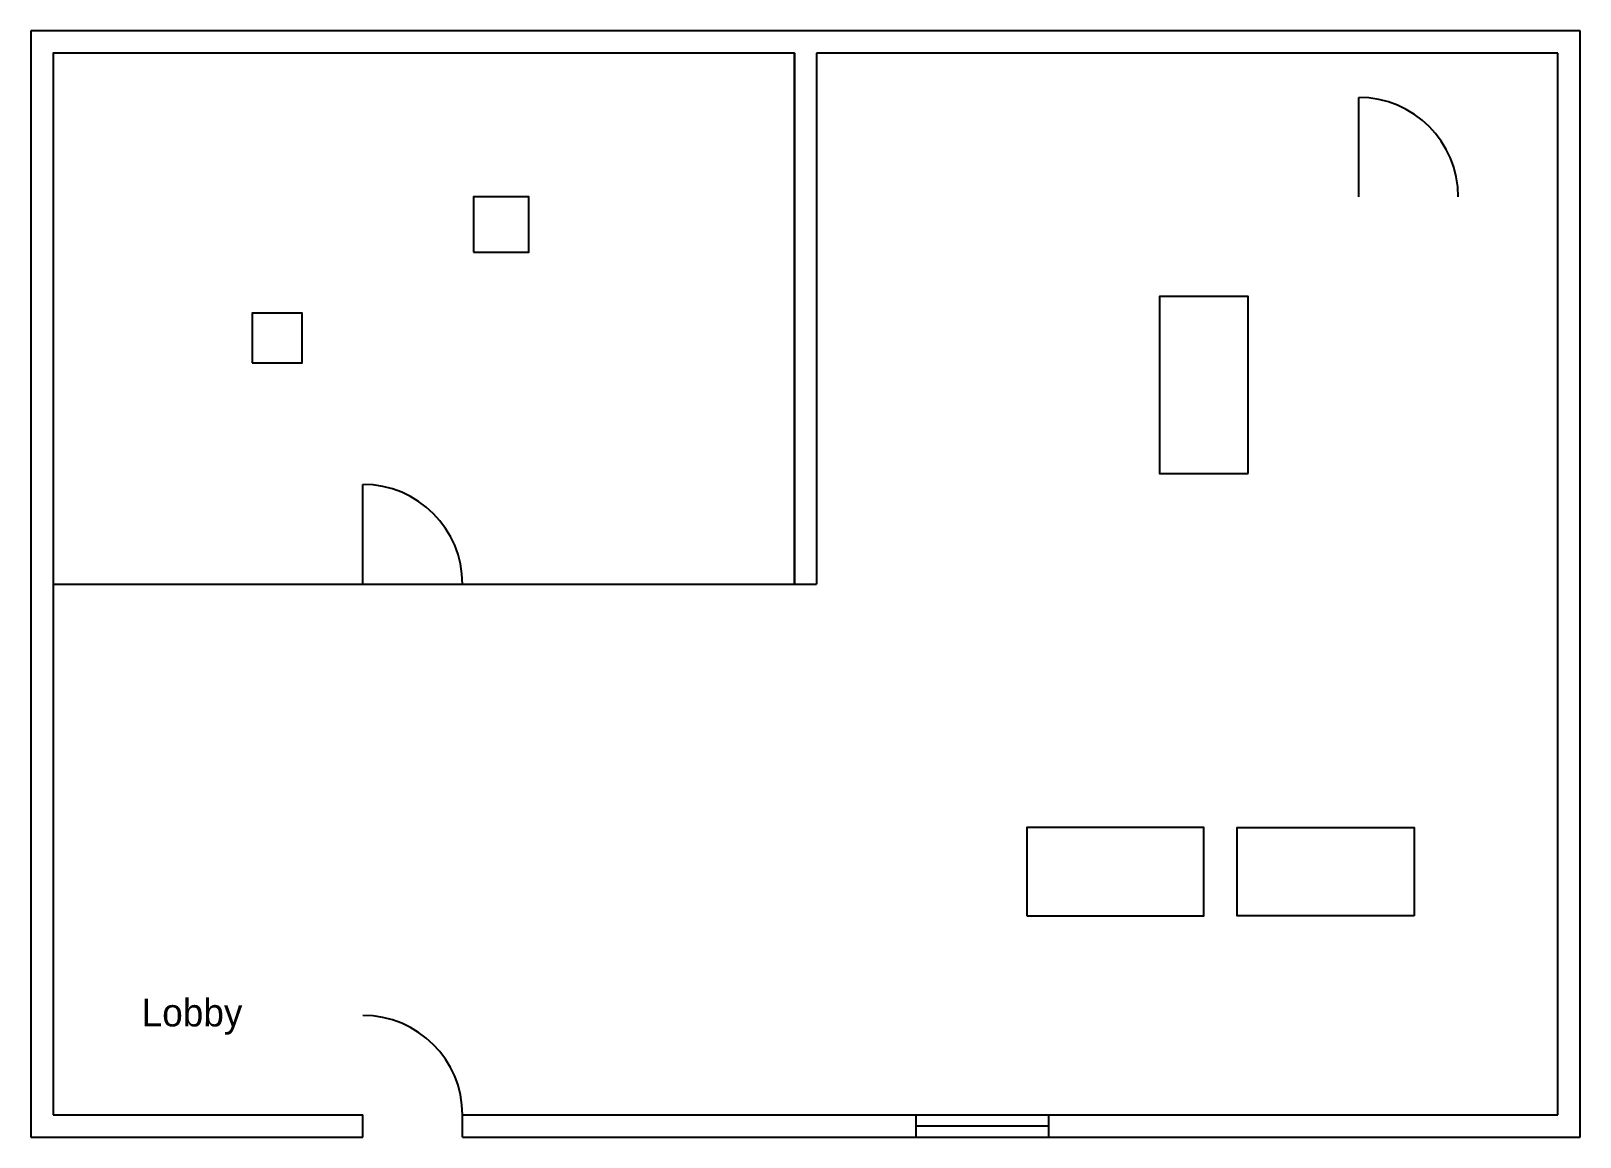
# Model space of a CAD drawing. Header units: metres. Extents: x 0 to 14, y 0 to 10.
import ezdxf

# ---------------------------------------------------------------- set-up
doc = ezdxf.new("R2010")
doc.units = ezdxf.units.M
for name, color, linetype in [('A-AREA', 7, 'Continuous'), ('A-DOOR', 7, 'Continuous'), ('A-FURN', 7, 'Continuous'), ('A-GLAZ', 7, 'Continuous'), ('A-WALL', 7, 'Continuous'), ('TEXT', 7, 'Continuous')]:
    doc.layers.add(name, color=color, linetype=linetype)

# ---------------------------------------------------------------- blocks, each defined once
blk = doc.blocks.new('DOOR90')
blk.add_line((0, 0), (0, 0.9))
blk.add_arc((0, 0), 0.9, 0, 90)
blk = doc.blocks.new('CHAIR')
blk.add_lwpolyline([(0, 0), (0.45, 0), (0.45, 0.45), (0, 0.45)], close=True)
blk = doc.blocks.new('DESK')
blk.add_lwpolyline([(0, 0), (1.6, 0), (1.6, 0.8), (0, 0.8)], close=True)
blk = doc.blocks.new('WIDGET')
blk.add_lwpolyline([(0, 0), (0.5, 0), (0.5, 0.5), (0, 0.5)], close=True)

msp = doc.modelspace()

# ---------------------------------------------------------------- linework, layer by layer
at = {"layer": 'A-AREA'}
msp.add_lwpolyline([(0.2, 5), (6.9, 5), (6.9, 9.8), (0.2, 9.8)], close=True, dxfattribs=at)
at = {"layer": 'A-DOOR'}
msp.add_arc((3, 0.2), 0.9, 0, 90, dxfattribs=at)
at = {"layer": 'A-GLAZ'}
for p, q in [((8, 0.2), (9.2, 0.2)), ((8, 0.1), (9.2, 0.1)), ((8, 0), (9.2, 0))]:
    msp.add_line(p, q, dxfattribs=at)
at = {"layer": 'A-WALL'}
for p, q in [((14, 10), (0, 10)), ((0, 10), (0, 0)), ((14, 0), (14, 10)), ((6.9, 9.8), (0.2, 9.8)), ((0.2, 9.8), (0.2, 0.2)), ((6.9, 9.8), (6.9, 5)), ((13.8, 9.8), (7.1, 9.8)), ((7.1, 9.8), (7.1, 5)), ((13.8, 0.2), (13.8, 9.8)), ((0.2, 5), (6.9, 5)), ((6.9, 5), (7.1, 5)), ((0.2, 0.2), (3, 0.2)), ((3, 0), (3, 0.2)), ((3.9, 0.2), (8, 0.2)), ((3.9, 0), (3.9, 0.2)), ((8, 0), (8, 0.2)), ((9.2, 0.2), (13.8, 0.2)), ((9.2, 0), (9.2, 0.2)), ((0, 0), (3, 0)), ((3.9, 0), (8, 0)), ((9.2, 0), (14, 0))]:
    msp.add_line(p, q, dxfattribs=at)

# ---------------------------------------------------------------- block references
at = {"layer": 'A-DOOR'}
msp.add_blockref('DOOR90', (3, 5), dxfattribs=at)
at = {"layer": 'A-FURN'}
for name, p in [('DOOR90', (12, 8.5)), ('WIDGET', (4, 8)), ('CHAIR', (2, 7)), ('DESK', (9, 2))]:
    msp.add_blockref(name, p, dxfattribs=at)
at = {"layer": 'A-FURN', "rotation": 90}
msp.add_blockref('DESK', (11, 6), dxfattribs=at)
at = {"layer": 'A-FURN', "xscale": -1}
msp.add_blockref('DESK', (12.5, 2), dxfattribs=at)

# ---------------------------------------------------------------- texts
at = {"layer": 'TEXT'}
msp.add_text('Lobby', height=0.25, dxfattribs=at).set_placement((1, 1))

doc.saveas('drawing.dxf')
